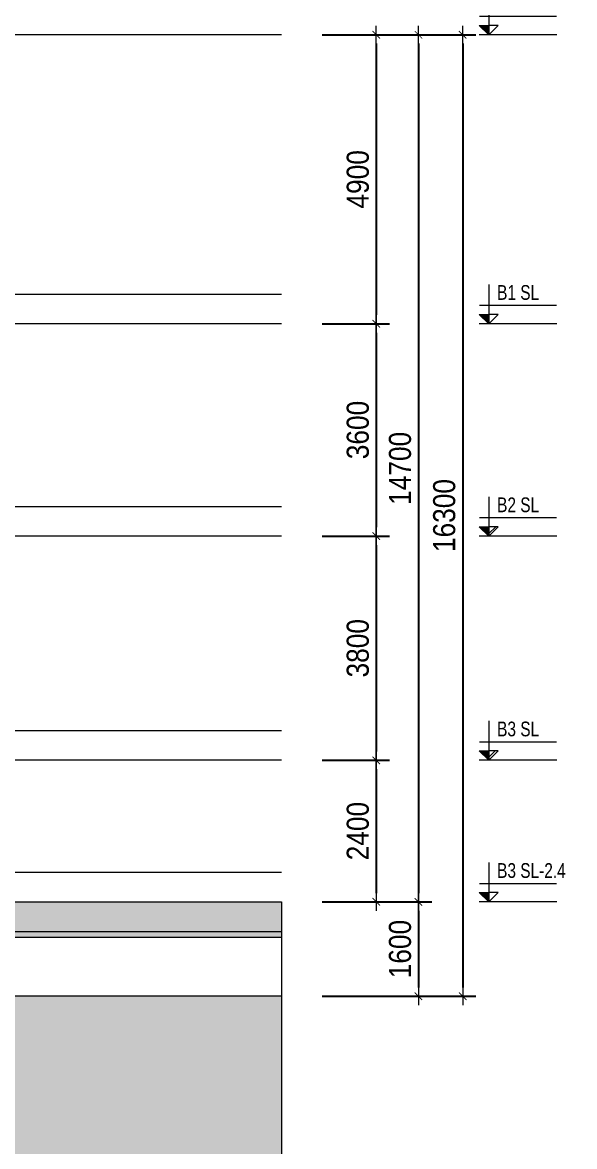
# Model space of a CAD drawing. Header units: millimetres. Extents: x -383953 to 676589, y -101685 to 196247.
# Drawn here: x -141157 to -131793, y 81781 to 100838 of the extents above; entities that cross this region are included whole.
import ezdxf

# ---------------------------------------------------------------- set-up
doc = ezdxf.new("R2010")
doc.units = ezdxf.units.MM
doc.linetypes.add('HIDDEN', pattern=[9.524999999999999, 6.35, -3.175])
doc.layers.get('Defpoints').update_dxf_attribs({"color": 151, "lineweight": 9})
for name, color, linetype, lineweight in [('NDC_S_ANNO', 7, 'Continuous', 20), ('NDC_S_CONTINUOUS', 3, 'Continuous', 20), ('NDC_S_DIM', 1, 'Continuous', 15), ('NDC_S_HATCH MATERIAL', 8, 'Continuous', 13), ('NDC_S_SLAB', 2, 'Continuous', 20), ('NDC_S_TEXT SYMBOL', 7, 'Continuous', 20), ('NDC_S_VN TEXT', 7, 'Continuous', 20)]:
    doc.layers.add(name, color=color, linetype=linetype, lineweight=lineweight)
doc.styles.add('NDC_ANNO', font='', dxfattribs={"width": 0.8})
doc.styles.add('NDC_ARIAL', font='arial.ttf', dxfattribs={"width": 0.85})
doc.styles.get('NDC_ANNO').set_extended_font_data('Dotum')
doc.dimstyles.new('NDC_1-150', dxfattribs={"dimscale": 150, "dimtxt": 2.5, "dimasz": 1, "dimexe": 1.5, "dimexo": 0, "dimgap": 0.8, "dimtad": 1, "dimdec": 0, "dimdsep": 46, "dimtxsty": 'NDC_ARIAL', "dimblk": 'DIMMARK', "dimcen": 49999.93899508043, "dimdle": 1.5, "dimclrd": 1, "dimclre": 1, "dimclrt": 3, "dimadec": 0, "dimazin": 0, "dimtfac": 1, "dimtdec": 0, "dimtix": 1, "dimtmove": 2, "dimatfit": 3, "dimfxl": 1, "dimarcsym": 0})

# ---------------------------------------------------------------- blocks, each defined once
blk = doc.blocks.new('DIMMARK')
at = {"layer": 'NDC_S_DIM', "color": 1}
blk.add_line((-1.5, 0), (1, 0), dxfattribs=at)
at = {"layer": 'NDC_S_DIM', "color": 2, "const_width": 0.1}
blk.add_lwpolyline([(-0.4242640687119285, -0.4242640687119285), (0.4242640687119285, 0.4242640687119285)], dxfattribs=at)
blk = doc.blocks.new('*D689')
at = {"layer": 'Defpoints', "color": 0, "transparency": 16777216}
for p in [(-136074.0874074708, 95728.72302566047), (-136074.0874074708, 92128.72302652986), (-135155.8872732069, 92128.72302652986, -6.290893267642449e-09)]:
    blk.add_point(p, dxfattribs=at)
at = {"layer": 'NDC_S_CONTINUOUS', "color": 1, "lineweight": -2, "transparency": 16777216}
for p, q in [((-136074.0874074708, 95728.72302566047, -6.290893267642449e-09), (-134930.8872732069, 95728.72302566047, -6.290893267642449e-09)), ((-135155.8872732069, 95578.72302566047, -6.290893267642449e-09), (-135155.8872732069, 92278.72302652986, -6.290893267642449e-09)), ((-136074.0874074708, 92128.72302652986, -6.290893267642449e-09), (-134930.8872732069, 92128.72302652986, -6.290893267642449e-09))]:
    blk.add_line(p, q, dxfattribs=at)
at = {"layer": 'NDC_S_CONTINUOUS', "color": 1, "lineweight": -2, "transparency": 16777216, "xscale": 150, "yscale": 150, "zscale": 150}
for p, rotation in [((-135155.8872732069, 95728.72302566047, -6.290893267642449e-09), 90), ((-135155.8872732069, 92128.72302652986, -6.290893267642449e-09), 270)]:
    blk.add_blockref('DIMMARK', p, dxfattribs=dict(at, rotation=rotation))
at = {"layer": 'NDC_S_CONTINUOUS', "color": 3, "transparency": 16777216, "insert": (-135467.4800426475, 93928.72302609519, -6.290893267642449e-09), "char_height": 375, "attachment_point": 5, "rotation": 90, "style": 'NDC_ARIAL'}
blk.add_mtext('3600', dxfattribs=at)
blk = doc.blocks.new('*D690')
at = {"layer": 'Defpoints', "color": 0, "transparency": 16777216}
for p in [(-136074.0874074708, 92128.72302652986), (-136074.0874074708, 88328.72302653195), (-135155.8872742495, 88328.72302653195, -6.290893267642449e-09)]:
    blk.add_point(p, dxfattribs=at)
at = {"layer": 'NDC_S_CONTINUOUS', "color": 1, "lineweight": -2, "transparency": 16777216}
for p, q in [((-136074.0874074708, 92128.72302652986, -6.290893267642449e-09), (-134930.8872742495, 92128.72302652986, -6.290893267642449e-09)), ((-135155.8872742495, 91978.72302652986, -6.290893267642449e-09), (-135155.8872742495, 88478.72302653195, -6.290893267642449e-09)), ((-136074.0874074708, 88328.72302653195, -6.290893267642449e-09), (-134930.8872742495, 88328.72302653195, -6.290893267642449e-09))]:
    blk.add_line(p, q, dxfattribs=at)
at = {"layer": 'NDC_S_CONTINUOUS', "color": 1, "lineweight": -2, "transparency": 16777216, "xscale": 150, "yscale": 150, "zscale": 150}
for p, rotation in [((-135155.8872742495, 92128.72302652986, -6.290893267642449e-09), 90), ((-135155.8872742495, 88328.72302653195, -6.290893267642449e-09), 270)]:
    blk.add_blockref('DIMMARK', p, dxfattribs=dict(at, rotation=rotation))
at = {"layer": 'NDC_S_CONTINUOUS', "color": 3, "transparency": 16777216, "insert": (-135467.48004369, 90228.72302653093, -6.290893267642449e-09), "char_height": 375, "attachment_point": 5, "rotation": 90, "style": 'NDC_ARIAL'}
blk.add_mtext('3800', dxfattribs=at)
blk = doc.blocks.new('kata_block_CT')
at = {"layer": 'NDC_S_ANNO'}
blk.add_hatch(color=3, dxfattribs=at).paths.add_polyline_path([(0, 1.596954857557648), (-1.612010908633238, 1.596954857557648), (0, 0)])
at = {"layer": 'NDC_S_ANNO', "ltscale": 50}
h = blk.add_hatch(dxfattribs=at)
h.set_pattern_fill('ANSI31', color=256, scale=1.406250541793835, style=0)
h.set_pattern_definition([(45.00000000000001, (0, 5.456968210637569e-12), (-3.157122508925224, 3.157122508925225), [])])
h.paths.add_polyline_path([(0, 1.596954857557648), (0, 0), (1.612010908924276, 1.596954857557648)])
for p, q in [((-1.592704896858777, 3.140833880479477), (11.46947077315417, 3.140833880479477)), ((11.56125648126181, 5.456968210637569e-12), (-1.63869572513795, 5.456968210637569e-12))]:
    blk.add_line(p, q, dxfattribs=at)
for points in [[(0, 6.69495074864426), (0, 0)], [(0, 0), (-1.612010908924276, 1.596954857557648), (0, 1.596954857557648)], [(0, 0), (1.612010908924276, 1.596954857557648), (0, 1.596954857557648)]]:
    blk.add_lwpolyline(points, dxfattribs=at)
at = {"layer": 'NDC_S_ANNO', "color": 8, "ltscale": 50}
blk.add_lwpolyline([(0, 0), (-1.612010908633238, 1.596954857557648), (0, 1.596954857557648)], dxfattribs=at)
at = {"layer": 'NDC_S_TEXT SYMBOL', "color": 3, "style": 'NDC_ANNO', "width": 0.8}
blk.add_attdef('CT', (1.409564409346785, 4.068271311703938), '', height=2.5, dxfattribs=at)
blk = doc.blocks.new('*D700')
at = {"layer": 'Defpoints', "color": 0, "transparency": 16777216}
for p in [(-136074.0874074708, 100628.7230265333), (-136074.0874074708, 95728.72302566053), (-135155.8872732069, 95728.72302566053)]:
    blk.add_point(p, dxfattribs=at)
at = {"layer": 'NDC_S_CONTINUOUS', "color": 1, "lineweight": -2, "transparency": 16777216}
for p, q in [((-136074.0874074708, 100628.7230265333), (-134930.8872732069, 100628.7230265333)), ((-135155.8872732069, 100478.7230265333), (-135155.8872732069, 95878.72302566053)), ((-136074.0874074708, 95728.72302566053), (-134930.8872732069, 95728.72302566053))]:
    blk.add_line(p, q, dxfattribs=at)
at = {"layer": 'NDC_S_CONTINUOUS', "color": 1, "lineweight": -2, "transparency": 16777216, "xscale": 150, "yscale": 150, "zscale": 150}
for p, rotation in [((-135155.8872732069, 100628.7230265333), 90), ((-135155.8872732069, 95728.72302566053), 270)]:
    blk.add_blockref('DIMMARK', p, dxfattribs=dict(at, rotation=rotation))
at = {"layer": 'NDC_S_CONTINUOUS', "color": 3, "transparency": 16777216, "insert": (-135467.3521436025, 98178.72302609692), "char_height": 375, "attachment_point": 5, "rotation": 90, "style": 'NDC_ARIAL'}
blk.add_mtext('4900', dxfattribs=at)
blk = doc.blocks.new('*D701')
at = {"layer": 'Defpoints', "color": 0, "transparency": 16777216}
for p in [(-136074.0874074708, 100628.7230265333), (-136074.0874074708, 85928.7230265319), (-134439.9317835322, 85928.7230265319)]:
    blk.add_point(p, dxfattribs=at)
at = {"layer": 'NDC_S_CONTINUOUS', "color": 1, "lineweight": -2, "transparency": 16777216}
for p, q in [((-136074.0874074708, 100628.7230265333), (-134214.9317835322, 100628.7230265333)), ((-134439.9317835322, 100478.7230265333), (-134439.9317835322, 86078.7230265319)), ((-136074.0874074708, 85928.7230265319), (-134214.9317835322, 85928.7230265319))]:
    blk.add_line(p, q, dxfattribs=at)
at = {"layer": 'NDC_S_CONTINUOUS', "color": 1, "lineweight": -2, "transparency": 16777216, "xscale": 150, "yscale": 150, "zscale": 150}
for p, rotation in [((-134439.9317835322, 100628.7230265333), 90), ((-134439.9317835322, 85928.7230265319), 270)]:
    blk.add_blockref('DIMMARK', p, dxfattribs=dict(at, rotation=rotation))
at = {"layer": 'NDC_S_CONTINUOUS', "color": 3, "transparency": 16777216, "insert": (-134751.3966539278, 93278.7230265326), "char_height": 375, "attachment_point": 5, "rotation": 90, "style": 'NDC_ARIAL'}
blk.add_mtext('14700', dxfattribs=at)
blk = doc.blocks.new('*D703')
at = {"layer": 'Defpoints', "color": 0, "transparency": 16777216}
for p in [(-136074.0874074708, 100628.7230265333), (-136074.0874074708, 84328.7230265319), (-133689.9317835322, 84328.7230265319)]:
    blk.add_point(p, dxfattribs=at)
at = {"layer": 'NDC_S_CONTINUOUS', "color": 1, "lineweight": -2, "transparency": 16777216}
for p, q in [((-136074.0874074708, 100628.7230265333), (-133464.9317835322, 100628.7230265333)), ((-133689.9317835322, 100478.7230265333), (-133689.9317835322, 84478.7230265319)), ((-136074.0874074708, 84328.7230265319), (-133464.9317835322, 84328.7230265319))]:
    blk.add_line(p, q, dxfattribs=at)
at = {"layer": 'NDC_S_CONTINUOUS', "color": 1, "lineweight": -2, "transparency": 16777216, "xscale": 150, "yscale": 150, "zscale": 150}
for p, rotation in [((-133689.9317835322, 100628.7230265333), 90), ((-133689.9317835322, 84328.7230265319), 270)]:
    blk.add_blockref('DIMMARK', p, dxfattribs=dict(at, rotation=rotation))
at = {"layer": 'NDC_S_CONTINUOUS', "color": 3, "transparency": 16777216, "insert": (-134001.5245529728, 92478.7230265326), "char_height": 375, "attachment_point": 5, "rotation": 90, "style": 'NDC_ARIAL'}
blk.add_mtext('16300', dxfattribs=at)
blk = doc.blocks.new('*D705')
at = {"layer": 'Defpoints', "color": 0, "transparency": 16777216}
for p in [(-136074.0874074708, 88328.72302653195), (-136074.0874074708, 85928.7230265319), (-135155.8872742495, 85928.7230265319)]:
    blk.add_point(p, dxfattribs=at)
at = {"layer": 'NDC_S_CONTINUOUS', "color": 1, "lineweight": -2, "transparency": 16777216}
for p, q in [((-136074.0874074708, 88328.72302653195), (-134930.8872742495, 88328.72302653195)), ((-135155.8872742495, 88178.72302653195), (-135155.8872742495, 86078.7230265319)), ((-136074.0874074708, 85928.7230265319), (-134930.8872742495, 85928.7230265319))]:
    blk.add_line(p, q, dxfattribs=at)
at = {"layer": 'NDC_S_CONTINUOUS', "color": 1, "lineweight": -2, "transparency": 16777216, "xscale": 150, "yscale": 150, "zscale": 150}
for p, rotation in [((-135155.8872742495, 88328.72302653195), 90), ((-135155.8872742495, 85928.7230265319), 270)]:
    blk.add_blockref('DIMMARK', p, dxfattribs=dict(at, rotation=rotation))
at = {"layer": 'NDC_S_CONTINUOUS', "color": 3, "transparency": 16777216, "insert": (-135467.352144645, 87128.72302653195), "char_height": 375, "attachment_point": 5, "rotation": 90, "style": 'NDC_ARIAL'}
blk.add_mtext('2400', dxfattribs=at)
blk = doc.blocks.new('*D706')
at = {"layer": 'Defpoints', "color": 0, "transparency": 16777216}
for p in [(-135358.1319167536, 85928.7230265319), (-135358.1319167536, 84328.7230265319), (-134439.9317835321, 84328.7230265319)]:
    blk.add_point(p, dxfattribs=at)
at = {"layer": 'NDC_S_CONTINUOUS', "color": 1, "lineweight": -2, "transparency": 16777216}
for p, q in [((-135358.1319167536, 85928.7230265319), (-134214.9317835321, 85928.7230265319)), ((-134439.9317835321, 85778.7230265319), (-134439.9317835321, 84478.7230265319)), ((-135358.1319167536, 84328.7230265319), (-134214.9317835321, 84328.7230265319))]:
    blk.add_line(p, q, dxfattribs=at)
at = {"layer": 'NDC_S_CONTINUOUS', "color": 1, "lineweight": -2, "transparency": 16777216, "xscale": 150, "yscale": 150, "zscale": 150}
for p, rotation in [((-134439.9317835321, 85928.7230265319), 90), ((-134439.9317835321, 84328.7230265319), 270)]:
    blk.add_blockref('DIMMARK', p, dxfattribs=dict(at, rotation=rotation))
at = {"layer": 'NDC_S_CONTINUOUS', "color": 3, "transparency": 16777216, "insert": (-134751.3966539277, 85128.72302653192), "char_height": 375, "attachment_point": 5, "rotation": 90, "style": 'NDC_ARIAL'}
blk.add_mtext('1600', dxfattribs=at)

msp = doc.modelspace()

# ---------------------------------------------------------------- hatches: boundary and pattern name
at = {"layer": 'NDC_S_HATCH MATERIAL'}
h = msp.add_hatch(dxfattribs=at)
h.set_pattern_fill('AR-SAND', color=256, scale=15)
h.set_pattern_definition([(37.50000000000001, (-175434.8238065007, 359301.8712739735), (-24.00046943976069, 734.1198559940135), [0, -579.1200000000001, 0, -647.7, 0, -619.125]), (7.499999999999999, (-175434.8238065007, 359301.8712739735), (674.2849247070039, 1075.237650852531), [0, -312.4200000000001, 0, -521.97, 0, -200.025]), (327.5, (-175903.4538065007, 359301.8712739735), (1186.488555362187, 2.155777017818643), [0, -190.5, 0, -685.8, 0, -895.3499999999999]), (317.5, (-175903.4538065007, 359301.8712739735), (1145.334678708446, 334.3939848858245), [0, -95.25, 0, -449.58, 0, -514.35])])
h.paths.add_polyline_path([(-149566.1001396915, 91628.65592202125), (-173222.8471021855, 91628.65592202113), (-173222.8471021855, 70057.77862037485), (-136766.1001396915, 70057.7786203748), (-136766.1001396915, 84328.72302653186), (-148766.1001396915, 84328.72302653175), (-148766.1001396915, 72628.72302653198), (-149566.1001396915, 72628.72302653198)])
h.paths.add_polyline_path([(-166534.5435091903, 86554.78923294583), (-165297.4388944067, 87263.55461299118), (-165681.5932273275, 87934.07141788221), (-166918.697842111, 87225.30603783685)], flags=24)
h.paths.add_polyline_path([(-165243.9142973901, 83716.46692480835), (-164008.9962828271, 84429.03529989786), (-164395.2118578252, 85098.36695668093), (-165630.1298723881, 84385.79858159143)], flags=24)
h.paths.add_polyline_path([(-163514.6214185402, 80920.20042580584), (-162280.4542387569, 81634.06845577725), (-162667.3742331132, 82302.9931564053), (-163901.5414128966, 81589.1251264339)], flags=24)
h.paths.add_polyline_path([(-161787.3524845399, 79526.9481103857), (-160554.3017572455, 80242.74284059006), (-160942.2660326341, 80911.06241846073), (-162175.3167599285, 80195.26768825635)], flags=24)
h.paths.add_polyline_path([(-143751.0208422837, 82903.17547881797), (-142572.9171587912, 82903.17547881797), (-142572.9171587912, 83675.9415088316), (-143751.0208422837, 83675.9415088316)], flags=24)
h.paths.add_polyline_path([(-150520.3766432829, 85919.9768635041), (-150520.3766432829, 87345.73146786971), (-151293.1426732966, 87345.73146786971), (-151293.1426732966, 85919.9768635041)], flags=24)
h.paths.add_polyline_path([(-154419.3714939842, 89967.54308970645), (-153184.6317870409, 90680.42039188922), (-153571.0148020477, 91349.65540506269), (-154805.754508991, 90636.77810287994)], flags=24)
h.paths.add_polyline_path([(-153433.1174994928, 86736.95709978395), (-152412.8497812962, 87326.00894153006), (-152799.2327963029, 87995.24395470356), (-153819.5005144996, 87406.19211295745)], flags=24)
h.paths.add_polyline_path([(-152568.2218866955, 84836.30481465628), (-151547.9541684992, 85425.35665640303), (-151934.3371835063, 86094.5916695763), (-152954.6049017026, 85505.53982782955)], flags=24)
h.paths.add_polyline_path([(-147047.3245598825, 82903.17547881797), (-145869.22087639, 82903.17547881797), (-145869.22087639, 83675.9415088316), (-147047.3245598825, 83675.9415088316)], flags=24)
h = msp.add_hatch(dxfattribs=at)
h.set_pattern_fill('BT-01', color=256, scale=50, pattern_type=2)
h.set_pattern_definition([(49.99999999999999, (-175306.2123995467, 359301.8041929251), (358.6300913003767, -31.37606749129755), [37.5, -412.5]), (355, (-175306.2123995467, 359301.8041929251), (-69.3756668065, 376.0960668500059), [30, -330]), (100.4514, (-175276.3265595467, 359299.1895229252), (289.2546908570108, 344.7197710304768), [31.870095, -350.571056]), (46.18420000000001, (-175306.2123995467, 359401.8041929251), (533.6205243128222, -82.75950716450905), [56.25, -618.75]), (96.6356, (-175261.7440270467, 359394.9075394252), (467.3313527743517, 487.0589354502209), [47.805144, -525.8565]), (351.1842, (-175306.2123995467, 359401.8041929251), (467.3309725668136, 487.0593004626623), [45, -495]), (21, (-175256.2123995467, 359376.8041929251), (298.4535260592309, -201.3094453326694), [37.5, -412.5]), (326.0000000000001, (-175256.2123995467, 359376.8041929251), (121.6576659607909, 362.5750225234265), [30, -330]), (71.4514, (-175231.3412830467, 359360.0283899251), (420.111314290745, 161.2652483549762), [31.870095, -350.571056]), (37.50000000000001, (-175306.2123995467, 359301.8041929251), (6.079927658645334, 166.4469269156558), [0, -326, 0, -335, 0, -331.25]), (7.499999999999999, (-175306.2123995467, 359301.8041929251), (131.5347687210743, 197.2058559411801), [0, -191, 0, -318.5, 0, -126.25]), (327.5, (-175417.7123995467, 359301.8041929251), (266.9112180862045, -11.27743586718988), [0, -125, 0, -390, 0, -517.5]), (317.5, (-175467.7123995467, 359301.8041929251), (291.5930846711931, 50.05249116615887), [0, -162.5, 0, -259, 0, -367.5]), (45, (-175306.2123995467, 359301.8041929251), (-150.2601910021414, 150.2601910021414), []), (45, (-175306.2123995467, 359363.0541929251), (-150.2601910021414, 150.2601910021414), [])])
h.paths.add_polyline_path([(-142666.13018331, 84528.72302653175), (-142166.1001396915, 84445.38885869524), (-142166.1001396915, 85428.72302653186), (-136766.1001396915, 85428.72302653186), (-136766.1001396915, 85928.72302653186), (-148766.1001396915, 85928.72302653186), (-148766.1001396915, 84928.72302653198), (-148166.1001396915, 84928.72302653198), (-148166.1001396915, 85428.72302653186), (-144166.1001396915, 85428.72302653186), (-144166.1001396915, 84428.72302653175), (-143666.096041591, 84428.72302653175), (-143666.0954763603, 84528.72302653175)])
h = msp.add_hatch(dxfattribs=at)
h.set_pattern_fill('AR-SAND', color=256, scale=0.5)
h.set_pattern_definition([(37.50000000000001, (-175306.2123995467, 359301.8041929251), (-0.8000156479920228, 24.47066186646712), [0, -19.304, 0, -21.59, 0, -20.6375]), (7.499999999999999, (-175306.2123995467, 359301.8041929251), (22.47616415690013, 35.84125502841771), [0, -10.414, 0, -17.399, 0, -6.6675]), (327.5, (-175321.8333995467, 359301.8041929251), (39.5496185120729, 0.0718592339272881), [0, -6.35, 0, -22.86, 0, -29.845]), (317.5, (-175321.8333995467, 359301.8041929251), (38.17782262361486, 11.14646616286081), [0, -3.175, 0, -14.986, 0, -17.145])])
h.paths.add_polyline_path([(-148066.1001396915, 84928.72302653198), (-148166.1001396915, 84928.72302653198), (-148766.1001396915, 84928.72302653198), (-148766.1001396915, 84828.72302653198), (-148066.1001396915, 84828.72302653198)])
h.paths.add_polyline_path([(-144166.1001396915, 85428.72302653186), (-148166.1001396915, 85428.72302653186), (-148166.1001396915, 85328.72302653186), (-144166.1001396915, 85328.72302653186)])
h.paths.add_polyline_path([(-142066.1001396915, 84428.72302653175), (-144166.1001396915, 84428.72302653175), (-144266.1001396915, 84428.72302653175), (-144266.1001396915, 84328.7230265318), (-142066.1001396915, 84328.7230265318)])
h.paths.add_polyline_path([(-136766.1001396915, 85428.72302653186), (-142166.1001396915, 85428.72302653186), (-142166.1001396915, 85328.72302653186), (-136766.1001396915, 85328.72302653186)])

# ---------------------------------------------------------------- linework, layer by layer
at = {"layer": 'NDC_S_CONTINUOUS'}
msp.add_line((-136766.1001396915, 85928.72302653186), (-136766.1001396915, 70057.77862037491), dxfattribs=at)
at = {"layer": 'NDC_S_HATCH MATERIAL', "linetype": 'HIDDEN', "ltscale": 1000}
for p, q in [((-136766.1001396915, 100628.7230265333), (-149566.1001396915, 100628.7230265334)), ((-136766.1001396915, 96228.72302566137), (-149566.1001396915, 96228.72302566143)), ((-136766.1001396915, 95728.7230256609, -1.25817865352849e-08), (-149566.1001396915, 95728.72302566096, -1.25817865352849e-08)), ((-136766.1001396915, 92628.72302653041, 1.258178653528447e-08), (-149566.1001396915, 92628.72302653047, 1.258178653528447e-08)), ((-136766.1001396915, 92128.72302652983), (-149566.1001396915, 92128.72302652989)), ((-136766.1001396915, 88828.72302740015, 1.25817865352849e-08), (-149566.1001396915, 88828.7230274002, 1.25817865352849e-08)), ((-136766.1001396915, 88328.72302653192), (-149566.1001396916, 88328.72302653198)), ((-136766.1001396915, 86428.72302740009, 1.25817865352849e-08), (-149566.1001396915, 86428.72302740015, 1.25817865352849e-08))]:
    msp.add_line(p, q, dxfattribs=at)
at = {"layer": 'NDC_S_SLAB', "ltscale": 500}
for p, q in [((-148766.1001396915, 85928.72302653186), (-136766.1001396915, 85928.72302653186)), ((-142166.1001396915, 85428.72302653186), (-136766.1001396915, 85428.72302653186))]:
    msp.add_line(p, q, dxfattribs=at)
at = {"layer": 'NDC_S_SLAB', "ltscale": 100}
for p, q in [((-136766.1001396915, 85928.72302653192), (-136766.1001396915, 85928.72302653192)), ((-142166.1001396915, 85328.72302653186), (-136766.1001396915, 85328.72302653186)), ((-136766.1001396915, 84328.72302653186), (-148766.1001396915, 84328.72302653175))]:
    msp.add_line(p, q, dxfattribs=at)

# ---------------------------------------------------------------- block references
at = {"layer": 'NDC_S_VN TEXT', "xscale": 100, "yscale": 100, "zscale": 100}
for p, values in [((-133246.6941308807, 100628.7230265327), {'CT': '1ST SL-1.0'}), ((-133246.6941308807, 95728.72302566003), {'CT': 'B1 SL'}), ((-133246.6941308807, 92128.7230265293), {'CT': 'B2 SL'}), ((-133246.6941308807, 88328.7230265314), {'CT': 'B3 SL'}), ((-133246.6941308807, 85928.72302653111), {'CT': 'B3 SL-2.4'})]:
    msp.add_blockref('kata_block_CT', p, dxfattribs=at).add_auto_attribs(values)

# ---------------------------------------------------------------- dimensions: what is measured, and where the dimension line sits
at = {"layer": 'NDC_S_CONTINUOUS', "color": 1}
for base, p1, p2, angle, picture, middle in [((-135155.8872732069, 95728.72302566053), (-136074.0874074708, 100628.7230265332), (-136074.0874074708, 95728.7230256605), 90, '*D700', (-135467.3521436025, 98178.72302609692)), ((-134439.9317835322, 85928.7230265319), (-136074.0874074708, 100628.7230265332), (-136074.0874074708, 85928.72302653186), 90, '*D701', (-134751.3966539278, 93278.7230265326)), ((-133689.9317835322, 84328.7230265319), (-136074.0874074708, 100628.7230265332), (-136074.0874074708, 84328.72302653186), 90, '*D703', (-134001.5245529728, 92478.7230265326)), ((-135155.8872732069, 92128.72302652986, -6.290893267642449e-09), (-136074.0874074708, 95728.72302566044), (-136074.0874074708, 92128.72302652983), 269.9999999466392, '*D689', (-135467.4800426475, 93928.72302609519, -6.290893267642449e-09)), ((-135155.8872742495, 88328.72302653195, -6.290893267642449e-09), (-136074.0874074708, 92128.72302652983), (-136074.0874074708, 88328.72302653192), 269.9999999466392, '*D690', (-135467.48004369, 90228.72302653093, -6.290893267642449e-09)), ((-135155.8872742495, 85928.7230265319), (-136074.0874074708, 88328.72302653192), (-136074.0874074708, 85928.72302653186), 90, '*D705', (-135467.352144645, 87128.72302653195)), ((-134439.9317835321, 84328.7230265319), (-135358.1319167535, 85928.72302653186), (-135358.1319167535, 84328.72302653186), 90, '*D706', (-134751.3966539277, 85128.72302653192))]:
    dim = msp.add_linear_dim(base=base, p1=p1, p2=p2, angle=angle, dimstyle='NDC_1-150', dxfattribs=at)
    dim.commit()
    dim.dimension.update_dxf_attribs({"geometry": picture, "text_midpoint": middle})

doc.saveas('drawing.dxf')
